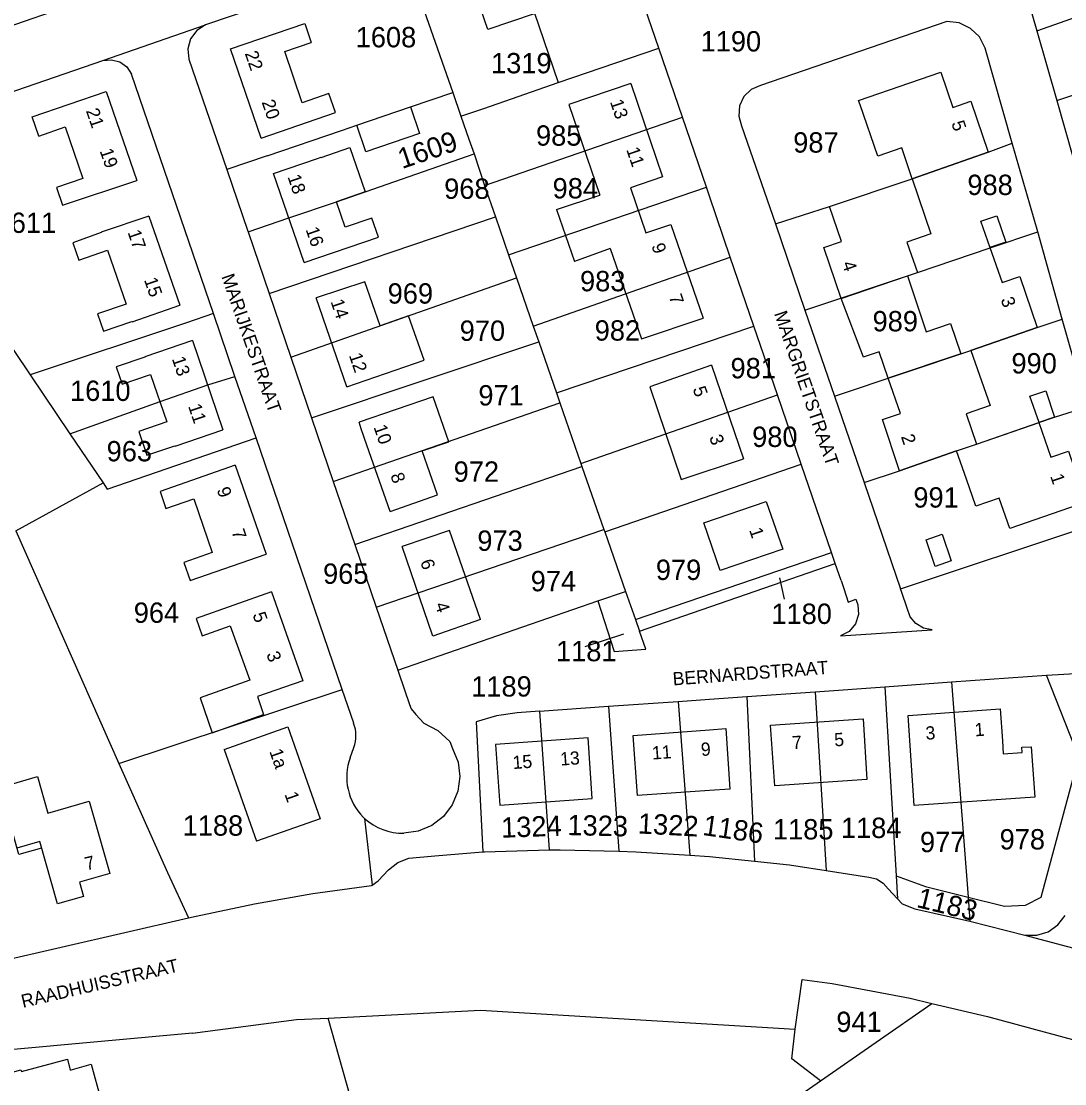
# Model space of a CAD drawing. Extents: x 191922 to 199923, y 328959 to 333350.
# Drawn here: x 193908.7 to 194047.2, y 329521.3 to 329662.4 of the extents above; entities that cross this region are included whole.
import ezdxf

# ---------------------------------------------------------------- set-up
doc = ezdxf.new("R2010")
doc.units = 0
for name, color, linetype in [('bouwvlak', 7, 'Continuous'), ('enkelbestemming', 7, 'Continuous'), ('Level 6', 7, 'Continuous'), ('maatvoering - maximum aantal wooneenheden', 7, 'Continuous'), ('Maatvoering_symbolen', 7, 'Continuous'), ('recreatiewoning', 7, 'Continuous')]:
    doc.layers.add(name, color=color, linetype=linetype)

msp = doc.modelspace()

# ---------------------------------------------------------------- linework, layer by layer
at = {"layer": 'bouwvlak'}
for p, q in [((194009.99, 329585.65), (194009.36, 329588.46)), ((193983.54, 329579.37), (193988.65, 329581.02))]:
    msp.add_line(p, q, dxfattribs=at)
at = {"layer": 'Level 6'}
for p, q in [((193972.75, 329675.45), (193979.94, 329654.24)), ((193959.62, 329670.96), (193933.12, 329661.91)), ((193959.62, 329670.96), (193933.12, 329661.91)), ((193959.62, 329670.96), (193964.79, 329656.2)), ((194043.46, 329661.09), (194062.07, 329667.76)), ((194046.09, 329651.83), (194087.29, 329665.94)), ((193897.72, 329658.45), (193916.28, 329664.88)), ((193919.53, 329657.14), (193933.12, 329661.91)), ((193919.53, 329657.14), (193933.12, 329661.91)), ((194031.53, 329662.34), (194006.78, 329653.86)), ((194043.46, 329661.09), (194046.09, 329651.83)), ((193979.94, 329654.24), (193993.29, 329658.82)), ((193996.43, 329649.64), (193993.29, 329658.82)), ((194040.19, 329646.19), (194036.6, 329658.82)), ((193888.84, 329646.59), (193919.53, 329657.14)), ((193888.84, 329646.59), (193919.53, 329657.14)), ((193922.7, 329656.3), (193923.33, 329655.35)), ((193930.93, 329657.35), (193935.96, 329642.67)), ((193964.79, 329656.2), (193965.94, 329652.91)), ((193934.2, 329623.57), (193923.33, 329655.35)), ((193973.73, 329652.08), (193979.94, 329654.24)), ((193960.35, 329651), (193965.94, 329652.91)), ((193965.94, 329652.91), (193967.04, 329649.75)), ((193970.07, 329650.8), (193973.73, 329652.08)), ((194046.09, 329651.83), (194050.94, 329634.74)), ((193967.04, 329649.75), (193970.07, 329650.8)), ((194004.01, 329651.14), (194003.9, 329649.79)), ((193967.04, 329649.75), (193968.1, 329646.73)), ((193970.17, 329640.58), (193996.43, 329649.64)), ((193999.6, 329640.34), (193996.43, 329649.64)), ((194003.9, 329649.79), (194004.28, 329648.49)), ((194004.28, 329648.49), (194008.76, 329635.46)), ((193888.84, 329646.59), (193909.89, 329615.43)), ((193968.1, 329646.73), (193968.78, 329644.77)), ((194036.99, 329645), (194040.19, 329646.19)), ((194043.57, 329634.42), (194040.19, 329646.19)), ((193950.53, 329638.41), (193968.78, 329644.77)), ((193968.78, 329644.77), (193970.17, 329640.58)), ((193941.34, 329644.51), (193935.96, 329642.67)), ((193935.96, 329642.67), (193938.76, 329634.5)), ((193970.17, 329640.58), (193971.62, 329636.4)), ((193973.36, 329631.38), (193999.6, 329640.34)), ((194000, 329639.16), (193999.6, 329640.34)), ((194002.78, 329631.04), (194000, 329639.16)), ((193944.19, 329636.26), (193950.53, 329638.41)), ((194008.76, 329635.46), (194015.94, 329637.78)), ((193938.78, 329634.42), (193944.19, 329636.26)), ((193941.57, 329626.21), (193971.62, 329636.4)), ((193971.62, 329636.4), (193973.36, 329631.38)), ((194008.76, 329635.46), (194012.68, 329624.01)), ((193938.76, 329634.5), (193938.78, 329634.42)), ((193938.78, 329634.42), (193941.57, 329626.21)), ((194037.25, 329632.31), (194043.57, 329634.42)), ((194046.84, 329622.82), (194043.57, 329634.42)), ((194027.6, 329629), (194037.25, 329632.31)), ((193973.36, 329631.38), (193974.42, 329628.3)), ((193976.64, 329621.89), (194002.78, 329631.04)), ((194005.91, 329621.89), (194002.78, 329631.04)), ((193944.44, 329617.79), (193974.42, 329628.3)), ((193974.42, 329628.3), (193976.64, 329621.89)), ((194012.68, 329624.01), (194027.6, 329629)), ((193941.57, 329626.21), (193944.44, 329617.79)), ((193937.05, 329615.21), (193934.2, 329623.57)), ((194012.68, 329624.01), (194016.6, 329612.6)), ((194043.51, 329621.73), (194046.84, 329622.82)), ((194050.15, 329611.19), (194046.84, 329622.82)), ((193976.64, 329621.89), (193977.36, 329619.81)), ((193979.71, 329613.03), (194005.91, 329621.89)), ((194009.04, 329612.76), (194005.91, 329621.89)), ((194034.7, 329618.67), (194043.51, 329621.73)), ((193947.2, 329609.73), (193977.36, 329619.81)), ((193977.36, 329619.81), (193979.71, 329613.03)), ((194016.6, 329612.6), (194034.7, 329618.67)), ((193944.44, 329617.79), (193947.2, 329609.73)), ((193909.89, 329615.43), (193915.14, 329607.61)), ((193939.84, 329607.07), (193937.05, 329615.21)), ((193979.71, 329613.03), (193980.17, 329611.69)), ((193982.96, 329603.65), (194009.04, 329612.76)), ((194012.2, 329603.57), (194009.04, 329612.76)), ((194016.6, 329612.6), (194020.54, 329601.12)), ((193950.09, 329601.25), (193980.17, 329611.69)), ((193980.17, 329611.69), (193982.96, 329603.65)), ((194045.82, 329609.8), (194050.15, 329611.19)), ((193947.2, 329609.73), (193950.09, 329601.25)), ((193915.14, 329607.61), (193919.54, 329601.08)), ((193951.28, 329573.63), (193939.84, 329607.07)), ((193952.95, 329592.89), (193983.09, 329603.26)), ((193982.96, 329603.65), (193983.09, 329603.26)), ((193983.09, 329603.26), (193986, 329594.88)), ((193986.11, 329594.57), (194012.2, 329603.57)), ((194016.2, 329591.85), (194012.2, 329603.57)), ((194020.54, 329601.12), (194025.23, 329602.7)), ((193907.96, 329594.71), (193919.54, 329601.08)), ((193950.09, 329601.25), (193952.95, 329592.89)), ((194020.54, 329601.12), (194025.38, 329587.03)), ((194025.38, 329587.03), (194054.29, 329596.65)), ((193907.96, 329594.71), (193921.65, 329563.81)), ((193955.78, 329584.6), (193986, 329594.88)), ((193986, 329594.88), (193986.11, 329594.57)), ((193986.11, 329594.57), (193988.87, 329586.65)), ((193952.95, 329592.89), (193955.78, 329584.6)), ((193990.18, 329582.93), (194016.2, 329591.85)), ((194016.7, 329590.38), (194016.2, 329591.85)), ((193990.72, 329581.4), (194016.7, 329590.38)), ((194017.48, 329588.12), (194016.7, 329590.38)), ((194017.48, 329588.12), (194017.86, 329587.05)), ((194017.86, 329587.05), (194018.43, 329585.26)), ((193985.22, 329585.41), (193988.87, 329586.65)), ((193988.87, 329586.65), (193990.18, 329582.93)), ((194018.43, 329585.26), (194019.45, 329585.65)), ((193955.78, 329584.6), (193958.64, 329576.21)), ((193958.64, 329576.21), (193985.22, 329585.41)), ((193990.18, 329582.93), (193990.72, 329581.4)), ((193958.64, 329576.21), (193958.78, 329575.81)), ((194044.74, 329575.53), (194049.36, 329575.83)), ((194023.27, 329574.02), (194032.14, 329574.65)), ((194032.14, 329574.65), (194044.74, 329575.53)), ((194032.14, 329574.65), (194034.33, 329546.09)), ((193921.65, 329563.81), (193951.28, 329573.63)), ((193952.81, 329569.17), (193951.28, 329573.63)), ((194004.96, 329572.71), (194014.05, 329573.35)), ((194014.05, 329573.35), (194023.27, 329574.02)), ((194014.05, 329573.35), (194015.49, 329549.62)), ((194023.27, 329574.02), (194024.77, 329548.9)), ((193977.44, 329570.77), (193986.62, 329571.42)), ((193986.62, 329571.42), (193995.84, 329572.06)), ((193986.62, 329571.42), (193987.99, 329552.17)), ((193995.84, 329572.06), (193997.4, 329551.65)), ((194004.96, 329572.71), (194005.98, 329550.85)), ((193977.44, 329570.77), (193978.75, 329552.34)), ((193969.07, 329569.36), (193969.92, 329552.08)), ((193952.35, 329564.58), (193952.83, 329565.93)), ((193965.54, 329566.75), (193965.92, 329565.82)), ((193965.92, 329565.82), (193966.65, 329564.02)), ((193921.65, 329563.81), (193928.08, 329549.35)), ((193954.25, 329556.54), (193955.27, 329547.68)), ((193963.57, 329551.55), (193969.92, 329552.08)), ((193960.12, 329551.26), (193963.57, 329551.55)), ((193928.08, 329549.35), (193930.88, 329543.31)), ((194024.77, 329548.9), (194024.96, 329545.86)), ((194034.33, 329546.09), (194034.57, 329542.89)), ((193898.42, 329535.87), (193930.88, 329543.31)), ((194034.57, 329542.89), (194041.87, 329541.05)), ((194041.87, 329541.05), (194065.51, 329534.67)), ((194011.37, 329528.55), (194012.31, 329535.14)), ((194014.76, 329521.7), (194029.51, 329531.97)), ((194026.64, 329532.65), (194029.51, 329531.97)), ((193931.42, 329528), (193906.7, 329525.74))]:
    msp.add_line(p, q, dxfattribs=at)
for points in [[(193993.29, 329658.82), (193987.22, 329676.47), (193988.13, 329676.69)], [(194035.05, 329669.98), (194041.03, 329665.12), (194042.23, 329665.45), (194043.46, 329661.09)], [(193933.12, 329661.91), (193931.97, 329661.15), (193931.16, 329660.04)], [(194036.6, 329658.82), (194035.84, 329660.29), (194034.66, 329661.43), (194033.17, 329662.14), (194031.53, 329662.34)], [(193931.16, 329660.04), (193930.8, 329658.71), (193930.93, 329657.35)], [(193919.53, 329657.14), (193920.67, 329657.26), (193921.77, 329656.97), (193922.7, 329656.3)], [(194006.78, 329653.86), (194005.54, 329653.31), (194004.58, 329652.36), (194004.01, 329651.14)], [(193941.34, 329644.51), (193951.2, 329647.87), (193953.21, 329648.56), (193960.35, 329651)], [(194015.94, 329637.78), (194026.92, 329641.47), (194036.99, 329645)], [(193934.2, 329623.57), (193930.61, 329622.35), (193909.89, 329615.43)], [(193915.14, 329607.61), (193927.11, 329611.87), (193933.45, 329614.08), (193937.05, 329615.21)], [(194025.23, 329602.7), (194032.8, 329605.32), (194035.47, 329606.23), (194043.72, 329609.08), (194045.82, 329609.8)], [(193919.54, 329601.08), (193920.1, 329600.25), (193939.84, 329607.07)], [(194026.24, 329584.44), (194025.56, 329586.51), (194025.38, 329587.03)], [(194019.45, 329585.65), (194019.7, 329584.89), (194019.8, 329583.59), (194019.4, 329582.35)], [(193985.22, 329585.41), (193987.39, 329578.71), (193991.56, 329579), (193990.72, 329581.4)], [(194027.39, 329582.41), (194026.63, 329583.31), (194026.24, 329584.44)], [(194019.4, 329582.35), (194018.55, 329581.36), (194017.39, 329580.76), (194029.57, 329581.59)], [(194029.57, 329581.59), (194028.41, 329581.81), (194027.39, 329582.41)], [(193958.78, 329575.81), (193960.21, 329571.64), (193960.43, 329571.08), (193961.05, 329570.32), (193962.09, 329569.19)], [(194034.33, 329546.09), (194039.17, 329544.89), (194041.96, 329545.03), (194044.02, 329546.06), (194049.01, 329564.66), (194044.74, 329575.53)], [(193995.84, 329572.06), (194000, 329572.36), (194004.96, 329572.71)], [(193977.44, 329570.77), (193974.49, 329570.56), (193971.74, 329570.13), (193969.07, 329569.36)], [(193962.09, 329569.19), (193963.99, 329568.22), (193965.54, 329566.75)], [(193966.65, 329564.02), (193966.89, 329562.08), (193966.63, 329560.15), (193965.88, 329558.35), (193964.7, 329556.8), (193963.16, 329555.61), (193961.37, 329554.85), (193959.45, 329554.56)], [(193969.92, 329552.08), (193970.14, 329552.1), (193978.75, 329552.34)], [(193978.75, 329552.34), (193980.19, 329552.38), (193987.99, 329552.17)], [(193987.99, 329552.17), (193990.25, 329552.11), (193997.4, 329551.65)], [(193997.4, 329551.65), (194000, 329551.49), (194005.98, 329550.85)], [(193957.42, 329549.7), (193958.65, 329550.69), (193960.12, 329551.26)], [(194005.98, 329550.85), (194010.62, 329550.36), (194015.49, 329549.62)], [(193955.27, 329547.68), (193956.03, 329548.25), (193957.42, 329549.7)], [(194015.49, 329549.62), (194021.18, 329548.75), (194022.18, 329548.49)], [(194024.77, 329548.9), (194028.68, 329547.49), (194034.33, 329546.09)], [(193947.37, 329546.57), (193955.18, 329547.61), (193955.27, 329547.68)], [(194022.18, 329548.49), (194023.06, 329547.95), (194023.74, 329547.16), (194024.96, 329545.86)], [(193930.88, 329543.31), (193931.92, 329543.55), (193939.62, 329545.21), (193947.37, 329546.57)], [(194024.96, 329545.86), (194025.58, 329545.21), (194027.27, 329544.54), (194034.57, 329542.89)], [(194044.94, 329541.49), (194046.24, 329542.39), (194047.2, 329543.63)], [(194041.87, 329541.05), (194043.44, 329541.04), (194044.94, 329541.49)], [(194012.31, 329535.14), (194016.28, 329534.6), (194026.64, 329532.65)], [(194029.51, 329531.97), (194036.89, 329530.21), (194052.43, 329526.04)], [(193949.42, 329530.03), (193969.65, 329531.05), (194011.37, 329528.55)], [(193904.84, 329497.24), (193954.75, 329511.03), (193949.42, 329530.03)], [(193931.42, 329528), (193945.23, 329529.82), (193949.42, 329530.03)], [(194014.76, 329521.7), (194010.93, 329524.6), (194011.37, 329528.55)], [(193948.4, 329464.89), (193943.24, 329471.9), (194014.76, 329521.7)]]:
    msp.add_lwpolyline(points, dxfattribs=at)
for centre, radius, start, end in [((193948.44, 329567.52), 4.66, 340.0787, 20.6999), ((193959.29, 329561.98), 7.41, 159.4459, 225.2644), ((193957.91, 329560.51), 5.4, 224.6824, 227.2932), ((193959.29, 329561.97), 7.41, 227.1115, 271.2071)]:
    msp.add_arc(centre, radius, start, end, dxfattribs=at)
at = {"layer": 'recreatiewoning'}
for p, q in [((193940.53, 329646.86), (193950.38, 329650.24)), ((193942.15, 329642.17), (193947.98, 329644.17)), ((193946.23, 329630.33), (193942.15, 329642.17)), ((193979.73, 329637.4), (193985.48, 329639.26)), ((193925.63, 329636.51), (193919.29, 329634.37)), ((193925.63, 329636.51), (193929.73, 329624.66)), ((193979.73, 329637.4), (193982.09, 329630.46)), ((193919.29, 329634.37), (193919.3, 329634.32)), ((193946.23, 329630.33), (193956.08, 329633.71)), ((193986.82, 329632.2), (193982.09, 329630.46)), ((193951.89, 329613.83), (193947.84, 329625.66)), ((193923.4, 329622.47), (193929.73, 329624.66)), ((193923.38, 329622.52), (193923.4, 329622.47)), ((193931.42, 329620), (193925.09, 329617.81)), ((193931.42, 329620), (193935.46, 329608.14)), ((194022.52, 329618.48), (194020.43, 329617.76)), ((194023.73, 329614.99), (194022.52, 329618.48)), ((193925.09, 329617.81), (193925.1, 329617.76)), ((193951.89, 329613.83), (193962.15, 329617.39)), ((194000.3, 329616.71), (193992.08, 329613.83)), ((194000.3, 329616.71), (194004.54, 329604.28)), ((193992.08, 329613.83), (193996.28, 329601.52)), ((193929.11, 329605.97), (193935.46, 329608.14)), ((193929.09, 329606.02), (193929.11, 329605.97)), ((193996.28, 329601.52), (194004.54, 329604.28)), ((193937.08, 329603.45), (193941.2, 329591.62)), ((193999.28, 329595.79), (194007.54, 329598.63)), ((194001.45, 329589.45), (193999.28, 329595.79)), ((193935.61, 329565.7), (193939.9, 329553.51))]:
    msp.add_line(p, q, dxfattribs=at)
for points in [[(193967.77, 329669.55), (193980.16, 329673.8), (193983.02, 329665.53), (193970.62, 329661.26), (193967.77, 329669.55)], [(193940.53, 329646.86), (193936.44, 329658.7), (193946.3, 329662.09), (193947.17, 329659.55)], [(193950.38, 329650.24), (193949.52, 329652.77), (193945.98, 329651.55), (193943.65, 329658.34), (193947.17, 329659.55)], [(194020.44, 329617.75), (194017.5, 329625.55), (194015.17, 329632.32), (194017.54, 329633.12), (194015.94, 329637.78), (194026.92, 329641.47), (194025.55, 329645.55), (194022.36, 329644.48), (194020.01, 329651.26), (194019.81, 329651.84), (194030.73, 329655.6), (194032.33, 329650.93), (194034.69, 329651.74), (194036.99, 329645)], [(193989.56, 329654.11), (193981.36, 329651.31), (193985.48, 329639.26)], [(193989.56, 329654.11), (193993.79, 329641.7), (193989.53, 329640.25), (193991.58, 329634.27), (193994.91, 329635.4), (193999.16, 329622.96)], [(193911.02, 329647.11), (193910.13, 329649.66), (193919.96, 329653.06), (193924.04, 329641.22)], [(193954.41, 329645.05), (193953.21, 329648.56), (193960.35, 329651), (193961.55, 329647.49), (193954.41, 329645.05)], [(193911.02, 329647.11), (193914.51, 329648.34), (193916.86, 329641.5), (193913.38, 329640.32), (193914.18, 329637.95), (193924.04, 329641.22)], [(193948.5, 329644.3), (193952.31, 329645.6), (193954.33, 329639.72), (193950.53, 329638.41)], [(194036.99, 329645), (194026.92, 329641.47), (194029.4, 329634.14), (194026.22, 329633.05), (194027.6, 329629), (194037.25, 329632.31), (194036.04, 329635.83), (194038.14, 329636.55), (194039.33, 329633.05), (194037.23, 329632.34), (194038.84, 329627.67), (194041.2, 329628.48), (194043.51, 329621.73), (194034.7, 329618.67), (194037.25, 329611.34), (194034.08, 329610.24), (194035.47, 329606.23), (194043.76, 329609.11), (194042.55, 329612.6), (194044.64, 329613.32)], [(193947.98, 329644.17), (193948.49, 329644.34), (193948.5, 329644.3), (193948.5, 329644.3)], [(193956.08, 329633.71), (193955.22, 329636.23), (193951.69, 329635.02), (193950.53, 329638.41)], [(193919.3, 329634.32), (193915.54, 329632.97), (193916.34, 329630.66), (193920.12, 329631.97), (193922.59, 329624.83), (193918.81, 329623.52), (193919.6, 329621.21), (193923.38, 329622.52)], [(193986.82, 329632.2), (193990.98, 329620.2), (193999.16, 329622.96)], [(193962.15, 329617.39), (193960.09, 329623.26), (193956.3, 329621.92), (193954.27, 329627.79), (193947.84, 329625.66)], [(194017.5, 329625.55), (194026.3, 329628.56), (194028.75, 329621.14), (194032.01, 329622.23), (194033.36, 329618.22), (194023.72, 329614.97)], [(193925.1, 329617.76), (193921.28, 329616.49), (193922.06, 329614.2), (193925.86, 329615.49), (193928.01, 329609.19), (193924.28, 329607.92), (193925.37, 329604.75), (193929.09, 329606.02)], [(194044.64, 329613.32), (194045.82, 329609.8), (194043.72, 329609.08), (194045.31, 329604.49), (194047.67, 329605.27), (194049.98, 329598.51), (194039.89, 329595.02), (194038.46, 329599.05), (194035.36, 329597.97), (194034.11, 329601.56), (194032.8, 329605.32), (194025.23, 329602.7), (194022.96, 329609.49), (194025.35, 329610.29), (194023.72, 329614.97)], [(193965.43, 329606.55), (193963.34, 329612.51), (193953.54, 329609.14)], [(193957.63, 329597.28), (193954.56, 329606.09), (193953.81, 329608.27), (193953.54, 329609.14)], [(193957.63, 329597.28), (193963.93, 329599.48), (193961.9, 329605.33), (193965.43, 329606.55)], [(193937.08, 329603.45), (193927.12, 329599.95), (193927.89, 329597.67), (193931.59, 329598.97), (193934.04, 329591.82), (193930.28, 329590.51), (193931.1, 329588.1), (193941.2, 329591.62)], [(194007.54, 329598.63), (194009.73, 329592.29), (194001.45, 329589.45)], [(193969.65, 329582.92), (193965.53, 329594.74), (193959.23, 329592.62)], [(194030.88, 329594.27), (194032.11, 329590.72), (194029.97, 329589.98), (194028.77, 329593.5), (194030.88, 329594.27)], [(193969.65, 329582.92), (193963.3, 329580.75), (193959.23, 329592.62)], [(193941.9, 329586.61), (193931.89, 329583.06), (193932.69, 329580.79), (193936.41, 329582.11), (193939, 329574.87), (193932.42, 329572.54), (193934.04, 329567.91), (193940.84, 329570.31)], [(193941.9, 329586.61), (193946.04, 329574.8), (193940.02, 329572.73), (193940.84, 329570.31)], [(194041.48, 329566.01), (194042.72, 329566.05), (194043.18, 329559.34), (194027.2, 329558.23), (194026.39, 329570.21), (194038.61, 329571.06), (194038.89, 329566.82), (194039.01, 329565.09), (194041.5, 329565.29), (194041.48, 329566.01)], [(193935.61, 329565.7), (193944.06, 329568.67), (193948.35, 329556.48), (193939.9, 329553.51)], [(194020.41, 329569.76), (194020.91, 329561.72), (194008.67, 329560.87), (194008.12, 329568.9), (194020.41, 329569.76)], [(193971.64, 329566.33), (193972.21, 329558.3), (193984.47, 329559.18), (193983.91, 329567.21), (193971.64, 329566.33)], [(194000, 329568.3), (194002.18, 329568.46), (194002.7, 329560.42), (194000, 329560.24), (193990.46, 329559.57), (193989.89, 329567.56), (194000, 329568.3)], [(193911.39, 329552.58), (193908.37, 329551.72), (193905.83, 329560.64), (193910.86, 329562.08), (193912.23, 329557.24), (193917.7, 329558.8), (193920.43, 329549.22)], [(193920.43, 329549.22), (193916.42, 329548.08), (193916.95, 329546.16), (193913.5, 329545.18), (193911.14, 329553.45), (193908.12, 329552.58)], [(193876.69, 329506.14), (193877.04, 329506.23), (193876.95, 329506.59), (193877.28, 329506.67), (193877.18, 329507.03), (193877.74, 329507.17), (193876.83, 329510.72), (193896.13, 329516.22), (193895.35, 329519.01), (193896.78, 329519.4), (193896.51, 329520.4), (193898.28, 329520.9), (193898.03, 329521.89), (193901.45, 329522.84), (193901.73, 329521.85), (193903.5, 329522.32), (193903.65, 329521.76), (193908.63, 329523.13), (193908.73, 329522.91), (193914.81, 329524.57), (193915.19, 329523.12), (193917.97, 329523.88), (193919.23, 329519.23)]]:
    msp.add_lwpolyline(points, dxfattribs=at)

# ---------------------------------------------------------------- texts
at = {"layer": 'enkelbestemming'}
for s, p in [('1608', (193953.07, 329658.91)), ('1190', (193998.84, 329658.36)), ('1319', (193971.03, 329655.46)), ('985', (193977, 329645.85)), ('987', (194011.13, 329644.93)), ('988', (194034.24, 329639.3)), ('968', (193964.81, 329638.79)), ('984', (193979.2, 329638.85)), ('1611', (193905.29, 329634.27)), ('983', (193982.84, 329626.52)), ('969', (193957.31, 329624.88)), ('989', (194021.66, 329621.2)), ('970', (193966.87, 329619.94)), ('982', (193984.79, 329619.97)), ('990', (194040.09, 329615.61)), ('981', (194002.81, 329614.96)), ('1610', (193915.16, 329611.96)), ('971', (193969.35, 329611.36)), ('980', (194005.68, 329605.85)), ('963', (193920.02, 329603.94)), ('972', (193966.07, 329601.23)), ('991', (194027.07, 329597.8)), ('973', (193969.21, 329592.06)), ('965', (193948.74, 329587.68)), ('979', (193992.9, 329588.19)), ('974', (193976.29, 329586.69)), ('964', (193923.62, 329582.5)), ('1180', (194008.23, 329582.35)), ('1181', (193979.65, 329577.4)), ('1189', (193968.4, 329572.71)), ('1188', (193930.11, 329554.24)), ('1185', (194008.44, 329553.74)), ('1184', (194017.46, 329553.93)), ('977', (194027.95, 329552.05)), ('978', (194038.52, 329552.41)), ('941', (194016.85, 329528.17))]:
    msp.add_text(s, height=2.7, dxfattribs=at).set_placement(p)
for s, rotation, p in [('1609', 18.6889, (193959.22, 329642.74)), ('1324', 1.9571, (193972.41, 329553.96)), ('1323', 358.6758, (193981.14, 329554.32)), ('1322', 356.9479, (193990.47, 329554.54)), ('1186', 351.6981, (193999.01, 329554.34)), ('1183', 346.3392, (194027.37, 329544.78))]:
    msp.add_text(s, height=2.7, rotation=rotation, dxfattribs=at).set_placement(p)
at = {"layer": 'maatvoering - maximum aantal wooneenheden'}
for s, rotation, p in [('22', 289.0331, (193938.33, 329658.11)), ('20', 289.0331, (193940.57, 329651.64)), ('13', 288.7976, (193986.79, 329651.69)), ('21', 288.9789, (193917.25, 329650.49)), ('5', 288.7976, (194032.09, 329648.85)), ('19', 288.9789, (193919.08, 329645.17)), ('11', 288.7976, (193988.95, 329645.35)), ('18', 289.0331, (193944, 329641.72)), ('16', 289.0331, (193946.4, 329634.74)), ('17', 289.0331, (193922.78, 329634.36)), ('9', 288.7976, (193992.29, 329632.58)), ('4', 289.0331, (194017.58, 329630.21)), ('15', 289.0331, (193924.96, 329628.05)), ('14', 288.8518, (193949.71, 329625.16)), ('7', 288.8518, (193994.6, 329625.81)), ('3', 288.8518, (194038.64, 329625.44)), ('12', 288.8518, (193952.15, 329618.02)), ('13', 288.7976, (193928.66, 329617.56)), ('5', 288.8518, (193997.77, 329613.57)), ('11', 288.7976, (193930.81, 329611.27)), ('10', 289.0331, (193955.42, 329608.49)), ('3', 288.8518, (193999.96, 329607.16)), ('2', 288.4349, (194025.41, 329607.23)), ('8', 289.2143, (193957.65, 329602.09)), ('1', 288.7976, (194045.21, 329601.97)), ('9', 289.2143, (193934.61, 329600.19)), ('7', 289.2143, (193936.56, 329594.61)), ('1', 289.0331, (194005.26, 329594.82)), ('6', 288.8518, (193961.61, 329590.62)), ('4', 288.8518, (193963.56, 329584.92)), ('5', 289.3415, (193939.36, 329583.59)), ('3', 289.3415, (193941.19, 329578.36)), ('3', 3.959, (194028.74, 329566.97)), ('1', 3.959, (194035.26, 329567.42)), ('7', 3.959, (194011.03, 329565.7)), ('5', 3.959, (194016.63, 329566.09)), ('1a', 289.3415, (193941.59, 329565.44)), ('11', 4.1877, (193992.45, 329564.34)), ('9', 4.1877, (193998.94, 329564.81)), ('15', 4.0734, (193973.95, 329563.08)), ('13', 4.0734, (193980.26, 329563.54)), ('1', 289.3415, (193943.6, 329559.74)), ('7', 13.188, (193917.34, 329549.62))]:
    msp.add_text(s, height=1.75, rotation=rotation, dxfattribs=at).set_placement(p)
at = {"layer": 'Maatvoering_symbolen'}
for s, rotation, p in [('MARIJKESTRAAT', 289.2143, (193935.22, 329628.49)), ('MARGRIETSTRAAT', 288.9789, (194008.57, 329623.57)), ('BERNARDSTRAAT', 4.302, (193995.2, 329574.18)), ('RAADHUISSTRAAT', 13.1322, (193908.91, 329531.37))]:
    msp.add_text(s, height=1.75, rotation=rotation, dxfattribs=at).set_placement(p)

doc.saveas('drawing.dxf')
